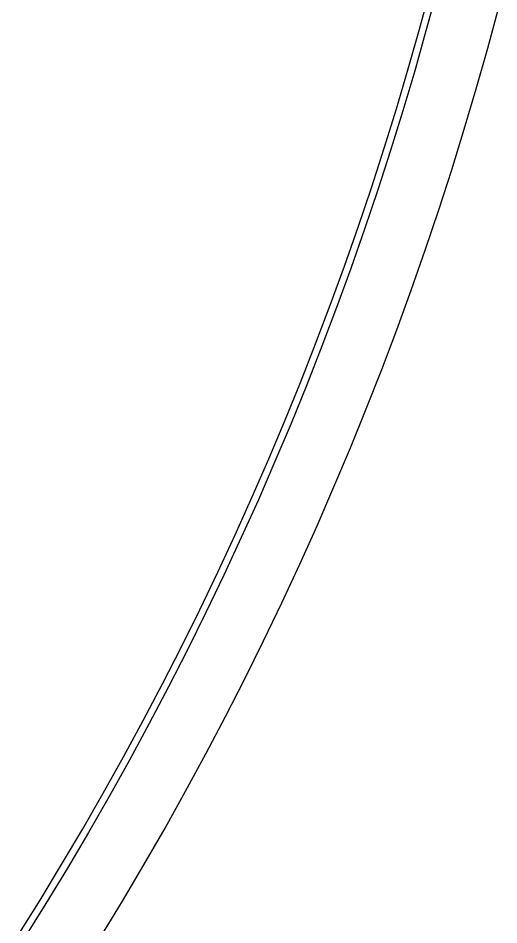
# Model space of a CAD drawing. Extents: x -16 to 132, y -40 to 113.
# Drawn here: x 118.52 to 129.19, y -3.04 to 17.07 of the extents above; entities that cross this region are included whole.
import ezdxf

# ---------------------------------------------------------------- set-up
doc = ezdxf.new("R2010")
doc.units = 0

msp = doc.modelspace()

# ---------------------------------------------------------------- linework, layer by layer
for p, q in [((127.431, 16.8302), (127.671, 17.7178)), ((127.816, 17.6796), (127.576, 16.7901)), ((128.949, 16.4101), (129.194, 17.3164)), ((127.181, 15.9455), (127.431, 16.8302)), ((127.576, 16.7901), (127.325, 15.9037)), ((128.693, 15.5069), (128.949, 16.4101)), ((126.919, 15.064), (127.181, 15.9455)), ((127.325, 15.9037), (127.063, 15.0205)), ((128.426, 14.6068), (128.693, 15.5069)), ((126.647, 14.1858), (126.919, 15.064)), ((127.063, 15.0205), (126.79, 14.1405)), ((128.148, 13.7101), (128.426, 14.6068)), ((126.364, 13.311), (126.647, 14.1858)), ((126.79, 14.1405), (126.506, 13.2639)), ((127.859, 12.817), (128.148, 13.7101)), ((126.07, 12.4397), (126.364, 13.311)), ((126.506, 13.2639), (126.212, 12.3909)), ((127.559, 11.9274), (127.859, 12.817)), ((125.766, 11.5721), (126.07, 12.4397)), ((126.212, 12.3909), (125.907, 11.5216)), ((127.249, 11.0415), (127.559, 11.9274)), ((125.451, 10.7083), (125.766, 11.5721)), ((125.907, 11.5216), (125.591, 10.6561)), ((126.927, 10.1596), (127.249, 11.0415)), ((125.125, 9.84846), (125.451, 10.7083)), ((125.591, 10.6561), (125.265, 9.79448)), ((126.594, 9.28163), (126.927, 10.1596)), ((124.789, 8.99266), (125.125, 9.84846)), ((125.265, 9.79448), (124.928, 8.93697)), ((126.251, 8.40784), (126.594, 9.28163)), ((124.442, 8.14105), (124.789, 8.99266)), ((124.928, 8.93697), (124.581, 8.08365)), ((125.897, 7.53833), (126.251, 8.40784)), ((124.085, 7.29375), (124.442, 8.14105)), ((124.581, 8.08365), (124.223, 7.23465)), ((125.533, 6.67322), (125.897, 7.53833)), ((123.718, 6.4509), (124.085, 7.29375)), ((124.223, 7.23465), (123.855, 6.39011)), ((125.157, 5.81264), (125.533, 6.67322)), ((123.34, 5.61263), (123.718, 6.4509)), ((123.855, 6.39011), (123.476, 5.55016)), ((124.772, 4.95674), (125.157, 5.81264)), ((122.952, 4.77904), (123.34, 5.61263)), ((123.476, 5.55016), (123.087, 4.7149)), ((124.376, 4.10564), (124.772, 4.95674)), ((122.554, 3.95029), (122.952, 4.77904)), ((123.087, 4.7149), (122.688, 3.88449)), ((123.969, 3.25946), (124.376, 4.10564)), ((122.145, 3.12648), (122.554, 3.95029)), ((122.688, 3.88449), (122.279, 3.05904)), ((123.552, 2.41833), (123.969, 3.25946)), ((121.727, 2.30774), (122.145, 3.12648)), ((122.279, 3.05904), (121.86, 2.23866)), ((123.125, 1.5824), (123.552, 2.41833)), ((121.298, 1.4942), (121.727, 2.30774)), ((121.86, 2.23866), (121.431, 1.42349)), ((120.86, 0.68599), (121.298, 1.4942)), ((121.431, 1.42349), (120.991, 0.61366)), ((122.687, 0.75175), (123.125, 1.5824)), ((120.412, -0.11678), (120.86, 0.68599)), ((120.991, 0.61366), (120.542, -0.19072)), ((122.24, -0.07344), (122.687, 0.75175)), ((119.954, -0.91399), (120.412, -0.11678)), ((120.542, -0.19072), (120.083, -0.98952)), ((121.782, -0.8931), (122.24, -0.07344)), ((119.486, -1.70554), (119.954, -0.91399)), ((120.083, -0.98952), (119.614, -1.78264)), ((121.314, -1.70706), (121.782, -0.8931)), ((119.008, -2.49126), (119.486, -1.70554)), ((119.614, -1.78264), (119.136, -2.56995)), ((120.837, -2.51524), (121.314, -1.70706)), ((118.521, -3.27107), (119.008, -2.49126)), ((119.136, -2.56995), (118.648, -3.35133)), ((120.349, -3.31749), (120.837, -2.51524))]:
    msp.add_line(p, q)

doc.saveas('drawing.dxf')
